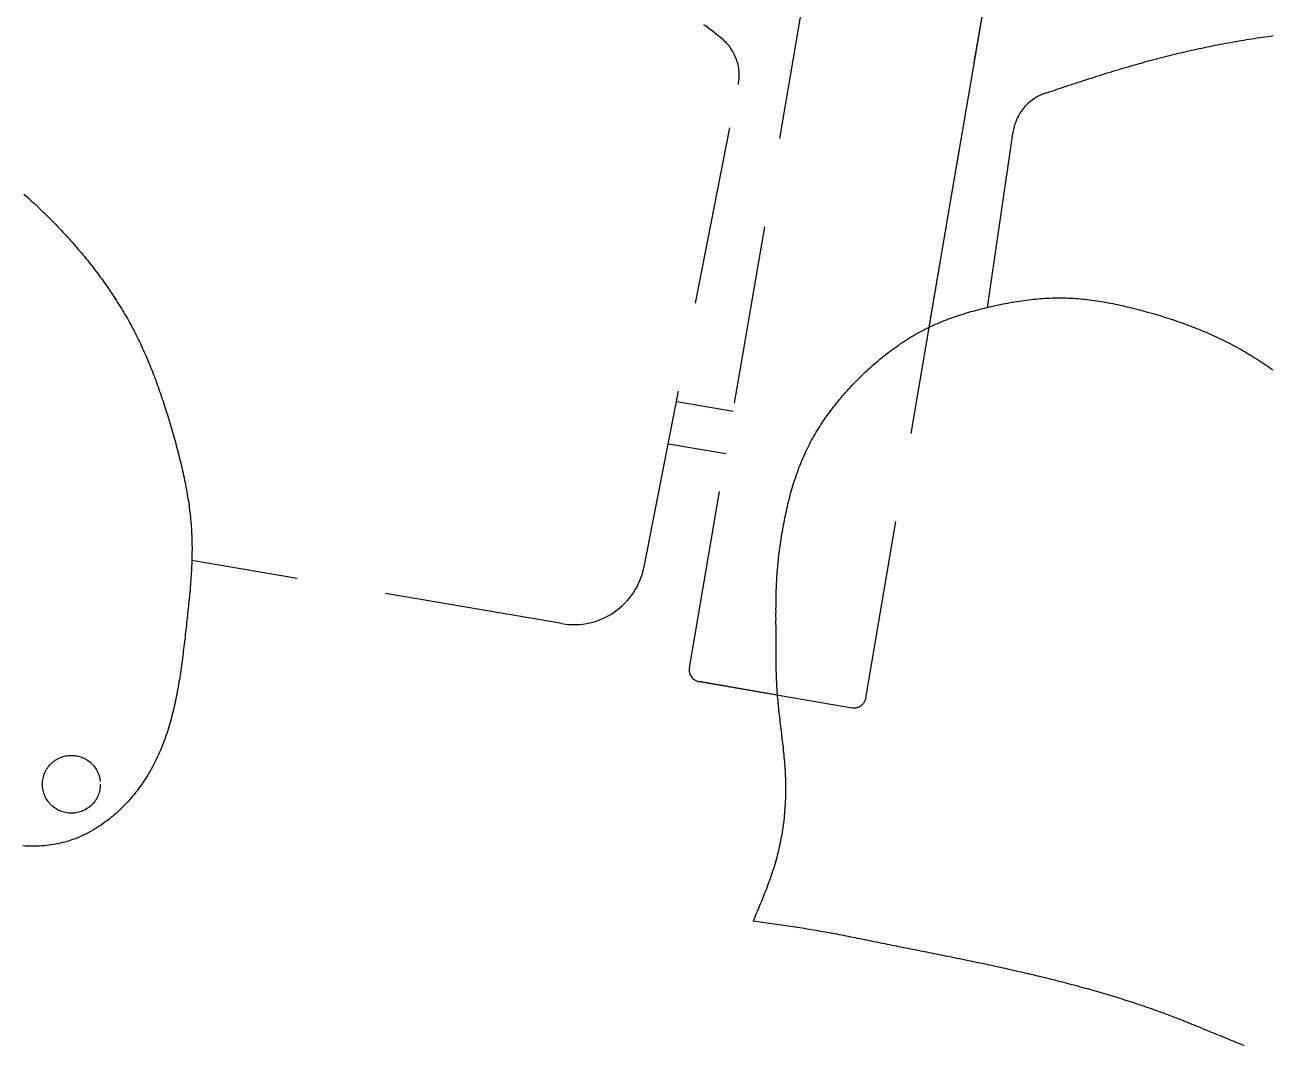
# Model space of a CAD drawing. Header units: metres. Extents: x 630750 to 860239, y 578133 to 726633.
# Drawn here: x 768616 to 769138, y 638850 to 639277 of the extents above; entities that cross this region are included whole.
import ezdxf

# ---------------------------------------------------------------- set-up
doc = ezdxf.new("R2010")
doc.units = ezdxf.units.M
doc.header["$LTSCALE"] = 300
doc.linetypes.add('3$0$업무시설_xr-base$0$CONTINOUS', pattern=[0])
doc.linetypes.add('새_블럭$0$HIDDEN', pattern=[0.375, 0.25, -0.125])
for name, color, linetype in [('3$0$A-CON', 2, 'Continuous'), ('3$0$A-WALL-CONC', 2, 'Continuous'), ('새_블럭$0$KUK-WALL-FIN_1', 30, 'Continuous')]:
    doc.layers.add(name, color=color, linetype=linetype)

# ---------------------------------------------------------------- blocks, each defined once
blk = doc.blocks.new('3$0$con2')
at = {"layer": '3$0$A-WALL-CONC', "linetype": '3$0$업무시설_xr-base$0$CONTINOUS'}
h = blk.add_hatch(color=251, dxfattribs=at)
h.dxf.hatch_style = 1
edge = h.paths.add_edge_path(flags=17)
edge.add_arc((-134345.86, -276172.16), 450, 0, 360)
h.paths.add_polyline_path([(-156156.58, -311179.88), (-156334.97, -311089.44), (-156922.81, -312248.94), (-156744.43, -312339.38)], flags=16)
h.paths.add_polyline_path([(-157332.28, -313498.88), (-157510.66, -313408.44), (-158053.29, -314478.74), (-157874.91, -314569.18)], flags=16)
h.paths.add_polyline_path([(-94657.59, -334034.69), (-94715.67, -334226.07), (-93739.61, -334522.25), (-93681.54, -334330.86)], flags=17)
h.paths.add_polyline_path([(-111499.3, -328924.21), (-111557.38, -329115.59), (-110581.33, -329411.77), (-110523.25, -329220.39)], flags=17)
h.paths.add_polyline_path([(-109394.09, -329563.02), (-109452.17, -329754.4), (-108476.11, -330050.58), (-108418.04, -329859.2)], flags=17)
h.paths.add_polyline_path([(-107288.88, -330201.83), (-107346.95, -330393.21), (-106370.9, -330689.39), (-106312.83, -330498.01)], flags=17)
h.paths.add_polyline_path([(-105183.67, -330840.64), (-105241.74, -331032.02), (-104265.69, -331328.2), (-104207.61, -331136.82)], flags=17)
h.paths.add_polyline_path([(-103078.45, -331479.45), (-103136.53, -331670.83), (-102160.47, -331967.01), (-102102.4, -331775.63)], flags=16)
h.paths.add_polyline_path([(-100973.24, -332118.26), (-101031.31, -332309.64), (-100055.26, -332605.82), (-99997.19, -332414.44)], flags=16)
h.paths.add_polyline_path([(-98868.03, -332757.07), (-98926.1, -332948.45), (-97950.05, -333244.63), (-97891.97, -333053.25)], flags=16)
h.paths.add_polyline_path([(-96762.81, -333395.88), (-96820.89, -333587.26), (-95844.83, -333883.44), (-95786.76, -333692.06)], flags=16)
edge = h.paths.add_edge_path(flags=17)
edge.add_arc((-134345.86, -286072.18), 450, 0, 360)
h.paths.add_polyline_path([(-143845.86, -275922.16), (-143845.86, -275872.16), (-144545.85, -275872.16), (-144545.85, -286422.16), (-141345.85, -286422.16), (-141345.85, -286222.16), (-143845.85, -286222.16), (-143845.85, -285772.16), (-144345.85, -285772.16), (-144345.85, -276572.16), (-143845.85, -276572.16), (-143845.85, -276122.16), (-141745.85, -276122.16), (-141345.85, -276122.16), (-141345.85, -275922.16)], flags=17)
h.paths.add_polyline_path([(-104645.86, -260722.16), (-107545.86, -260722.15), (-107545.86, -260922.15), (-104645.86, -260922.16)], flags=16)
h.paths.add_polyline_path([(-105845.86, -322372.15), (-105845.86, -325422.15), (-105555.86, -325422.15), (-105555.86, -325222.15), (-105645.86, -325222.15), (-105645.86, -322572.15), (-99445.86, -322572.15), (-99445.86, -325222.15), (-104555.86, -325222.15), (-104555.86, -325422.15), (-99245.86, -325422.15), (-99245.86, -322372.15)], flags=17)
edge = h.paths.add_edge_path(flags=17)
edge.add_arc((-99495.86, -295972.16), 450, 0, 360)
edge = h.paths.add_edge_path(flags=17)
edge.add_arc((-114495.86, -312472.16), 450, 0, 360)
edge = h.paths.add_edge_path(flags=17)
edge.add_arc((-114495.86, -319072.16), 450, 0, 360)
edge = h.paths.add_edge_path(flags=16)
edge.add_arc((-114545.86, -327472.16), 400, 0, 360)
h.paths.add_polyline_path([(-99895.86, -302172.15), (-99095.86, -302172.15), (-99095.86, -302972.15), (-99895.86, -302972.15)], flags=17)
h.paths.add_polyline_path([(-92295.86, -302072.16), (-91595.86, -302072.16), (-91595.86, -303072.16), (-92295.86, -303072.16)], flags=17)
h.paths.add_polyline_path([(-92295.86, -311972.16), (-91595.86, -311972.16), (-91595.86, -312972.16), (-92295.86, -312972.16)], flags=17)
edge = h.paths.add_edge_path()
edge.add_arc((-127717.72, -334910.62), 400, 0, 360)
h.paths.add_polyline_path([(-166745.86, -285572.16), (-165945.86, -285572.16), (-165945.86, -286372.16), (-166745.86, -286372.16)], flags=16)
h.paths.add_polyline_path([(-151620.1, -327239.63), (-152385.63, -327007.33), (-152617.93, -327772.87), (-151852.4, -328005.16)], flags=16)
h.paths.add_polyline_path([(-164251.38, -323406.77), (-165016.91, -323174.47), (-165249.21, -323940.01), (-164483.67, -324172.3)], flags=17)
h.paths.add_polyline_path([(-165728.14, -305715.75), (-166493.67, -305483.45), (-166725.96, -306248.98), (-165960.43, -306481.28)], flags=16)
h.paths.add_polyline_path([(-170567.02, -321490.34), (-171332.55, -321258.04), (-171564.84, -322023.58), (-170799.31, -322255.87)], flags=17)
h.paths.add_polyline_path([(-166745.86, -295572.15), (-165945.86, -295572.15), (-165945.86, -296372.15), (-166745.86, -296372.15)], flags=16)
edge = h.paths.add_edge_path(flags=16)
edge.add_arc((-137840, -314543.94), 450, 0, 360)
edge = h.paths.add_edge_path(flags=16)
edge.add_arc((-128366.54, -317418.58), 450, 0, 360)
h.paths.add_polyline_path([(-146814.55, -311402.67), (-147580.08, -311170.38), (-147812.37, -311935.91), (-147046.84, -312168.21)], flags=16)
h.paths.add_polyline_path([(-182399.1, -318004.49), (-183068.94, -317801.23), (-183272.2, -318471.07), (-182602.36, -318674.33)], flags=16)
h.paths.add_polyline_path([(-183245.86, -305522.16), (-182545.86, -305522.16), (-182545.86, -306222.16), (-183245.86, -306222.16)], flags=16)
h.paths.add_polyline_path([(-183245.86, -295622.16), (-182545.86, -295622.16), (-182545.86, -296322.16), (-183245.86, -296322.16)], flags=17)
h.paths.add_polyline_path([(-183245.86, -285722.16), (-182545.86, -285722.16), (-182545.86, -286422.16), (-183245.86, -286422.16)], flags=17)
h.paths.add_polyline_path([(-183245.86, -280472.15), (-182545.86, -280472.15), (-182545.86, -281172.15), (-183245.86, -281172.15)], flags=17)
h.paths.add_polyline_path([(-167847.82, -312701.23), (-168613.36, -312468.93), (-168845.65, -313234.46), (-168080.12, -313466.76)], flags=17)
h.paths.add_polyline_path([(-173995.86, -310859.87), (-173195.86, -310859.87), (-173195.86, -311659.87), (-173995.86, -311659.87)], flags=16)
h.paths.add_polyline_path([(-173995.86, -305472.16), (-173195.86, -305472.16), (-173195.86, -306272.16), (-173995.86, -306272.16)], flags=16)
edge = h.paths.add_edge_path(flags=17)
edge.add_arc((-130500.75, -324451.91), 450, 0, 360)
edge = h.paths.add_edge_path(flags=17)
edge.add_arc((-139974.21, -321577.26), 450, 0, 360)
h.paths.add_polyline_path([(-148948.75, -318436), (-149714.28, -318203.7), (-149946.58, -318969.24), (-149181.05, -319201.53)], flags=16)
h.paths.add_polyline_path([(-173995.86, -295572.16), (-173195.86, -295572.16), (-173195.86, -296372.16), (-173995.86, -296372.16)], flags=16)
h.paths.add_polyline_path([(-173995.86, -285672.16), (-173195.86, -285672.16), (-173195.86, -286472.16), (-173995.86, -286472.16)], flags=16)
h.paths.add_polyline_path([(-164445.85, -276572.16), (-163645.85, -276572.16), (-163645.85, -275772.16), (-164445.85, -275772.16)], flags=16)
h.paths.add_polyline_path([(-173945.86, -276472.16), (-173345.86, -276472.16), (-173345.86, -275872.16), (-173945.86, -275872.16)], flags=17)
h.paths.add_polyline_path([(-144645.85, -302172.16), (-143845.85, -302172.16), (-143845.85, -302972.16), (-144645.85, -302972.16)], flags=17)
h.paths.add_polyline_path([(-144645.85, -295572.16), (-143845.85, -295572.16), (-143845.85, -296372.16), (-144645.85, -296372.16)], flags=16)
h.paths.add_polyline_path([(-99845.86, -327072.15), (-99045.86, -327072.15), (-99045.86, -327872.15), (-99845.86, -327872.15)], flags=16)
h.paths.add_polyline_path([(-154445.85, -302272.16), (-153845.85, -302272.16), (-153845.85, -302872.16), (-154445.85, -302872.16)], flags=17)
edge = h.paths.add_edge_path(flags=17)
edge.add_arc((-124445.86, -286072.16), 350, 0, 360)
edge = h.paths.add_edge_path(flags=17)
edge.add_arc((-124445.86, -295972.15), 350, 0, 360)
edge = h.paths.add_edge_path(flags=17)
edge.add_arc((-134345.86, -302572.15), 350, 0, 360)
edge = h.paths.add_edge_path(flags=17)
edge.add_arc((-134345.86, -295972.15), 350, 0, 360)
h.paths.add_polyline_path([(-92345.86, -253222.15), (-91645.86, -253222.15), (-91645.86, -253922.15), (-92345.86, -253922.15)], flags=17)
h.paths.add_polyline_path([(-173995.86, -253222.15), (-173295.86, -253222.15), (-173295.86, -253922.15), (-173995.86, -253922.15)], flags=17)
h.paths.add_polyline_path([(-92345.86, -333872.16), (-91645.86, -333872.16), (-91645.86, -334572.16), (-92345.86, -334572.16)], flags=17)
h.paths.add_polyline_path([(-92395.86, -327072.16), (-91645.86, -327072.16), (-91645.86, -327872.16), (-92395.86, -327872.16)], flags=16)
h.paths.add_polyline_path([(-92295.86, -318572.16), (-91595.86, -318572.16), (-91595.86, -319572.16), (-92295.86, -319572.16)], flags=17)
edge = h.paths.add_edge_path(flags=17)
edge.add_arc((-107945.86, -329272.16), 450, 0, 360)
edge = h.paths.add_edge_path(flags=17)
edge.add_arc((-107945.86, -295972.16), 500, 0, 360)
h.paths.add_polyline_path([(-108345.86, -318572.16), (-107545.86, -318572.16), (-107545.86, -319572.16), (-108345.86, -319572.16)], flags=17)
h.paths.add_polyline_path([(-108345.86, -311972.16), (-107545.86, -311972.16), (-107545.86, -312972.16), (-108345.86, -312972.16)], flags=17)
h.paths.add_polyline_path([(-108345.86, -302072.16), (-107545.86, -302072.16), (-107545.86, -303072.16), (-108345.86, -303072.16)], flags=17)
h.paths.add_polyline_path([(-124845.86, -253172.16), (-124045.86, -253172.16), (-124045.86, -253972.16), (-124845.86, -253972.16)], flags=17)
h.paths.add_polyline_path([(-144645.86, -253172.16), (-143845.86, -253172.16), (-143845.86, -253972.16), (-144645.86, -253972.16)], flags=17)
h.paths.add_polyline_path([(-164445.61, -253172.16), (-163645.61, -253172.16), (-163645.61, -253972.16), (-164445.61, -253972.16)], flags=17)
h.paths.add_polyline_path([(-114945.86, -253172.16), (-114145.86, -253172.16), (-114145.86, -253972.16), (-114945.86, -253972.16)], flags=17)
h.paths.add_polyline_path([(-134645.86, -253272.16), (-134045.86, -253272.16), (-134045.86, -253872.16), (-134645.86, -253872.16)], flags=17)
h.paths.add_polyline_path([(-154445.86, -253272.16), (-153845.86, -253272.16), (-153845.86, -253872.16), (-154445.86, -253872.16)], flags=17)
h.paths.add_polyline_path([(-99745.86, -253272.16), (-99145.86, -253272.16), (-99145.86, -253872.16), (-99745.86, -253872.16)], flags=17)
h.paths.add_polyline_path([(-108345.86, -253172.16), (-107545.86, -253172.16), (-107545.86, -253972.16), (-108345.86, -253972.16)], flags=17)
h.paths.add_polyline_path([(-92295.86, -295622.16), (-91595.86, -295622.16), (-91595.86, -296322.16), (-92295.86, -296322.16)], flags=17)
h.paths.add_polyline_path([(-92295.86, -285722.16), (-91595.86, -285722.16), (-91595.86, -286422.16), (-92295.86, -286422.16)], flags=17)
h.paths.add_polyline_path([(-92295.86, -275822.16), (-91595.86, -275822.16), (-91595.86, -276522.16), (-92295.86, -276522.16)], flags=17)
h.paths.add_polyline_path([(-92295.86, -269222.16), (-91595.86, -269222.16), (-91595.86, -269922.16), (-92295.86, -269922.16)], flags=17)
h.paths.add_polyline_path([(-92295.86, -260722.16), (-91595.86, -260722.16), (-91595.86, -261422.16), (-92295.86, -261422.16)], flags=17)
h.paths.add_polyline_path([(-99845.86, -331472.16), (-99045.86, -331472.16), (-99045.86, -332272.16), (-99845.86, -332272.16)], flags=16)
h.paths.add_polyline_path([(-114945.86, -285672.16), (-114145.86, -285672.16), (-114145.86, -286472.16), (-114945.86, -286472.16)], flags=16)
h.paths.add_polyline_path([(-174045.86, -269172.16), (-173245.86, -269172.16), (-173245.86, -269972.16), (-174045.86, -269972.16)], flags=16)
h.paths.add_polyline_path([(-174045.86, -260672.16), (-173245.86, -260672.16), (-173245.86, -261472.16), (-174045.86, -261472.16)], flags=16)
edge = h.paths.add_edge_path(flags=17)
edge.add_arc((-124445.86, -276172.16), 450, 0, 360)
edge = h.paths.add_edge_path(flags=17)
edge.add_arc((-114545.86, -295972.16), 450, 0, 360)
edge = h.paths.add_edge_path(flags=17)
edge.add_arc((-114545.86, -302572.16), 450, 0, 360)
h.paths.add_polyline_path([(-114945.86, -269172.16), (-114145.86, -269172.16), (-114145.86, -269972.16), (-114945.86, -269972.16)], flags=16)
h.paths.add_polyline_path([(-100595.86, -260722.16), (-99795.86, -260722.16), (-99795.86, -261522.16), (-100595.86, -261522.16)], flags=17)
h.paths.add_polyline_path([(-114945.86, -260672.16), (-114145.86, -260672.16), (-114145.86, -261472.16), (-114945.86, -261472.16)], flags=16)
h.paths.add_polyline_path([(-108345.86, -285672.15), (-107545.86, -285672.15), (-107545.86, -286472.15), (-108345.86, -286472.15)], flags=16)
h.paths.add_polyline_path([(-99895.86, -285672.15), (-99095.86, -285672.15), (-99095.86, -286472.15), (-99895.86, -286472.15)], flags=16)
h.paths.add_polyline_path([(-99895.86, -275772.15), (-99095.86, -275772.15), (-99095.86, -276572.15), (-99895.86, -276572.15)], flags=16)
h.paths.add_polyline_path([(-108345.86, -275772.15), (-107545.86, -275772.15), (-107545.86, -276572.15), (-108345.86, -276572.15)], flags=16)
h.paths.add_polyline_path([(-114945.86, -275772.15), (-114145.86, -275772.15), (-114145.86, -276572.15), (-114945.86, -276572.15)], flags=16)
h.paths.add_polyline_path([(-124845.86, -260672.15), (-124045.86, -260672.15), (-124045.86, -261472.15), (-124845.86, -261472.15)], flags=16)
h.paths.add_polyline_path([(-134745.86, -260672.15), (-133945.86, -260672.15), (-133945.86, -261472.15), (-134745.86, -261472.15)], flags=16)
h.paths.add_polyline_path([(-144645.86, -260672.15), (-143845.86, -260672.15), (-143845.86, -261472.15), (-144645.86, -261472.15)], flags=16)
h.paths.add_polyline_path([(-154545.86, -260672.15), (-153745.86, -260672.15), (-153745.86, -261472.15), (-154545.86, -261472.15)], flags=16)
h.paths.add_polyline_path([(-154545.86, -269172.15), (-153745.86, -269172.15), (-153745.86, -269972.15), (-154545.86, -269972.15)], flags=16)
h.paths.add_polyline_path([(-144645.86, -269172.15), (-143845.86, -269172.15), (-143845.86, -269972.15), (-144645.86, -269972.15)], flags=16)
h.paths.add_polyline_path([(-134745.86, -269172.15), (-133945.86, -269172.15), (-133945.86, -269972.15), (-134745.86, -269972.15)], flags=16)
h.paths.add_polyline_path([(-124845.86, -269172.15), (-124045.86, -269172.15), (-124045.86, -269972.15), (-124845.86, -269972.15)], flags=16)
h.paths.add_polyline_path([(-99895.86, -269172.15), (-99095.86, -269172.15), (-99095.86, -269972.15), (-99895.86, -269972.15)], flags=16)
edge = h.paths.add_edge_path(flags=17)
edge.add_arc((-142631.08, -330333.03), 450, 0, 360)
h.paths.add_polyline_path([(-92245.86, -248122.15), (-91645.86, -248122.15), (-91645.86, -248722.15), (-92245.86, -248722.15)], flags=16)
h.paths.add_polyline_path([(-154545.85, -275772.16), (-153745.85, -275772.16), (-153745.85, -276572.16), (-154545.85, -276572.16)], flags=16)
h.paths.add_polyline_path([(-181495.86, -275872.15), (-180895.86, -275872.15), (-180895.86, -276472.15), (-181495.86, -276472.15)], flags=17)
h.paths.add_polyline_path([(-181495.86, -269272.15), (-180895.86, -269272.15), (-180895.86, -269872.15), (-181495.86, -269872.15)], flags=17)
h.paths.add_polyline_path([(-181495.86, -260772.15), (-180895.86, -260772.15), (-180895.86, -261372.15), (-181495.86, -261372.15)], flags=17)
h.paths.add_polyline_path([(-99745.86, -248122.15), (-99145.86, -248122.15), (-99145.86, -248722.15), (-99745.86, -248722.15)], flags=16)
h.paths.add_polyline_path([(-108245.86, -248122.15), (-107645.86, -248122.15), (-107645.86, -248722.15), (-108245.86, -248722.15)], flags=16)
h.paths.add_polyline_path([(-114845.86, -248122.15), (-114245.86, -248122.15), (-114245.86, -248722.15), (-114845.86, -248722.15)], flags=16)
h.paths.add_polyline_path([(-124745.86, -248122.15), (-124145.86, -248122.15), (-124145.86, -248722.15), (-124745.86, -248722.15)], flags=16)
h.paths.add_polyline_path([(-134645.86, -248122.15), (-134045.86, -248122.15), (-134045.86, -248722.15), (-134645.86, -248722.15)], flags=16)
h.paths.add_polyline_path([(-144545.86, -248122.15), (-143945.86, -248122.15), (-143945.86, -248722.15), (-144545.86, -248722.15)], flags=16)
h.paths.add_polyline_path([(-154445.86, -248122.15), (-153845.86, -248122.15), (-153845.86, -248722.15), (-154445.86, -248722.15)], flags=16)
h.paths.add_polyline_path([(-164345.86, -248122.15), (-163745.86, -248122.15), (-163745.86, -248722.15), (-164345.86, -248722.15)], flags=16)
h.paths.add_polyline_path([(-173945.86, -248122.15), (-173345.86, -248122.15), (-173345.86, -248722.15), (-173945.86, -248722.15)], flags=16)
h.paths.add_polyline_path([(-181495.86, -248122.15), (-180895.86, -248122.15), (-180895.86, -248722.15), (-181495.86, -248722.15)], flags=17)
h.paths.add_polyline_path([(-156129.82, -308837.28), (-156275.21, -309124.05), (-155530.07, -309501.82), (-155767.47, -309970.08), (-155589.08, -310060.51), (-155031.87, -308961.44), (-158742.65, -307835.44), (-158800.72, -308026.82), (-158705.03, -308055.86), (-159053.47, -309204.15), (-159149.17, -309175.12), (-159207.24, -309366.5), (-159111.55, -309395.54), (-160940.87, -315424.1), (-163476.69, -314654.63), (-161647.37, -308626.06), (-160164.15, -309076.13), (-160106.08, -308884.75), (-161589.3, -308434.68), (-161240.86, -307286.38), (-159757.64, -307736.45), (-159699.57, -307545.07), (-161374.17, -307036.92), (-163726.15, -314787.93), (-158751.16, -316297.55), (-158462.76, -315728.69), (-158641.13, -315638.24), (-158853.67, -316057.45), (-160749.48, -315482.17), (-158513.65, -308113.93)], flags=16)
h.paths.add_polyline_path([(-164195.86, -268622.15), (-164395.86, -268622.15), (-164395.86, -260722.15), (-161345.86, -260722.15), (-161345.86, -269922.15), (-164395.86, -269922.15), (-164395.86, -269622.15), (-164195.86, -269622.15), (-164195.86, -269722.15), (-161545.86, -269722.15), (-161545.86, -267322.15), (-163095.86, -267322.15), (-163095.86, -267122.15), (-161545.86, -267122.15), (-161545.86, -260922.15), (-164195.86, -260922.15), (-164195.86, -267122.15), (-164095.86, -267122.15), (-164095.86, -267322.15), (-164195.86, -267322.15)], flags=16)
h.paths.add_polyline_path([(-133745.86, -297419.02), (-133445.86, -297419.02), (-133445.86, -294772.16), (-133745.86, -294772.16)], flags=16)
h.paths.add_polyline_path([(-174045.86, -269972.15), (-174045.86, -269172.15), (-173245.86, -269172.15), (-173245.86, -269972.15)], flags=16)
edge = h.paths.add_edge_path()
edge.add_line((-92095.86, -249472.15), (-92095.87, -249672.15))
edge.add_line((-92095.86, -249472.15), (-92095.86, -249672.15))
edge.add_line((-92095.86, -249472.15), (-92095.86, -249672.15))
edge.add_line((-107745.86, -269122.15), (-107945.86, -269122.15))
edge.add_line((-107945.86, -266622.16), (-107745.86, -266622.16))
edge.add_line((-107945.86, -265972.16), (-107945.86, -266622.16))
edge.add_line((-107945.86, -269122.15), (-107945.86, -269672.16))
edge.add_line((-107745.86, -269472.16), (-107745.86, -269122.15))
edge.add_line((-107745.86, -266622.16), (-107745.86, -265972.16))
edge.add_arc((-131699.45, -252472.15), 9200, 49.504868, 90)
edge.add_line((-91895.86, -331197.16), (-91595.86, -331197.16))
edge.add_line((-91595.86, -321272.16), (-91895.86, -321272.16))
edge.add_line((-102295.86, -264497.15), (-102095.86, -264497.15))
edge.add_line((-102295.86, -263497.15), (-102095.86, -263497.15))
edge.add_line((-102095.86, -264497.15), (-102095.86, -264872.15))
edge.add_line((-102095.86, -262922.15), (-102095.86, -263497.15))
edge.add_line((-102295.86, -264497.15), (-102295.86, -264672.15))
edge.add_line((-102295.86, -263122.15), (-102295.86, -263497.15))
edge.add_line((-102095.86, -264872.15), (-103745.86, -264872.15))
edge.add_line((-102295.86, -264672.15), (-103745.86, -264672.15))
edge.add_line((-112628.46, -328581.58), (-113861.43, -328207.44))
edge.add_line((-112686.54, -328772.96), (-112628.46, -328581.58))
edge.add_line((-113989.85, -328377.48), (-112686.54, -328772.96))
edge.add_line((-91895.86, -334572.16), (-91895.86, -334872.72))
edge.add_line((-91895.86, -334872.72), (-92552.38, -334673.5))
edge.add_line((-91595.86, -321272.16), (-91595.86, -257872.02))
edge.add_line((-91645.86, -327872.16), (-91595.86, -327872.16))
edge.add_line((-91595.86, -327872.16), (-91595.86, -326772.16))
edge.add_line((-92552.38, -334673.5), (-92610.45, -334864.89))
edge.add_line((-92610.45, -334864.89), (-91595.86, -335172.76))
edge.add_line((-91595.86, -335172.76), (-91595.86, -331197.16))
edge.add_line((-113989.85, -328504.28), (-113989.85, -328377.48))
edge.add_line((-114139.85, -328504.28), (-114139.85, -328154.58))
edge.add_line((-114212.75, -327693.6), (-113861.43, -328207.44))
edge.add_line((-114363.14, -327827.99), (-114139.85, -328154.58))
edge.add_line((-114139.85, -328504.28), (-113989.85, -328504.28))
edge.add_line((-91595.86, -326772.16), (-91895.86, -326772.16))
edge.add_line((-180895.85, -299322.15), (-182995.86, -299322.15))
edge.add_line((-180895.85, -299022.15), (-180895.85, -299322.15))
edge.add_line((-182995.86, -299022.15), (-180895.85, -299022.15))
edge.add_line((-180895.86, -304122.15), (-180895.86, -304422.15))
edge.add_line((-180895.86, -287122.15), (-182995.86, -287122.15))
edge.add_line((-180895.86, -287422.15), (-180895.86, -287122.15))
edge.add_line((-182995.86, -287422.15), (-180895.86, -287422.15))
edge.add_line((-180895.86, -293072.15), (-182995.86, -293072.15))
edge.add_line((-180895.86, -292772.15), (-180895.86, -293072.15))
edge.add_line((-182995.86, -292772.15), (-180895.86, -292772.15))
edge.add_line((-180895.86, -304422.15), (-182995.86, -304422.15))
edge.add_line((-182995.86, -304122.15), (-180895.86, -304122.15))
edge.add_line((-91595.86, -331197.16), (-91595.86, -335172.76))
edge.add_line((-91595.86, -257872.15), (-91595.86, -321272.16))
edge.add_line((-92095.86, -249472.15), (-92095.85, -249672.15))
edge.add_line((-89395.61, -249672.15), (-92095.85, -249672.15))
edge.add_line((-89395.61, -249472.15), (-92095.86, -249472.15))
edge.add_line((-125725.12, -245475.68), (-122586.82, -248122.15))
edge.add_line((-128045.86, -242472.15), (-121345.86, -248122.15))
edge.add_line((-144945.86, -243272.15), (-131695.93, -243272.15))
edge.add_line((-145745.86, -242472.15), (-128045.86, -242472.15))
edge.add_line((-144945.86, -248122.15), (-144945.86, -243272.15))
edge.add_line((-145745.86, -248122.15), (-145745.86, -242472.15))
edge.add_line((-183095.92, -306222.16), (-183095.94, -313624.25))
edge.add_line((-183295.86, -313624.25), (-183095.86, -313624.25))
edge.add_line((-89395.61, -248522.15), (-91645.85, -248522.15))
edge.add_line((-92095.86, -257472.15), (-89395.61, -257472.15))
edge.add_line((-91595.86, -257872.15), (-88995.61, -257872.15))
edge.add_line((-89395.61, -249672.15), (-89395.61, -257472.15))
edge.add_line((-89395.61, -248522.15), (-89395.61, -249472.15))
edge.add_line((-88995.61, -248122.15), (-88995.61, -257872.15))
edge.add_line((-88995.61, -248122.15), (-91645.86, -248122.15))
edge.add_line((-102295.86, -263122.15), (-103745.86, -263122.15))
edge.add_line((-102095.86, -262922.15), (-103745.86, -262922.15))
edge.add_line((-99295.86, -275772.15), (-99295.86, -269972.15))
edge.add_line((-99095.86, -275772.15), (-99095.86, -269972.15))
edge.add_line((-99295.86, -285672.15), (-99295.86, -276572.15))
edge.add_line((-99095.86, -285672.15), (-99095.86, -276572.15))
edge.add_line((-99295.86, -290172.15), (-99095.86, -290172.15))
edge.add_line((-183245.86, -306222.15), (-183295.92, -306222.15))
edge.add_line((-111745.86, -265972.15), (-107945.86, -265972.15))
edge.add_line((-111745.86, -262022.15), (-111745.86, -265972.15))
edge.add_line((-111545.86, -262022.15), (-111745.86, -262022.15))
edge.add_line((-111545.86, -262922.15), (-111545.86, -262022.15))
edge.add_line((-111445.86, -262922.15), (-111545.86, -262922.15))
edge.add_line((-111445.86, -263122.15), (-111445.86, -262922.15))
edge.add_line((-111545.86, -263122.15), (-111445.86, -263122.15))
edge.add_line((-111545.86, -265772.15), (-111545.86, -263122.15))
edge.add_line((-103945.86, -265772.15), (-111545.86, -265772.15))
edge.add_line((-103945.86, -263122.15), (-103945.86, -265772.15))
edge.add_line((-110445.86, -263122.15), (-103945.86, -263122.15))
edge.add_line((-110445.86, -262922.15), (-110445.86, -263122.15))
edge.add_line((-109295.86, -262922.15), (-110445.86, -262922.15))
edge.add_line((-109295.86, -260922.15), (-109295.86, -262922.15))
edge.add_line((-111545.86, -260922.15), (-109295.86, -260922.15))
edge.add_line((-111545.86, -261022.15), (-111545.86, -260922.15))
edge.add_line((-111745.86, -261022.15), (-111545.86, -261022.15))
edge.add_line((-111745.86, -260722.15), (-111745.86, -261022.15))
edge.add_line((-108245.86, -260722.15), (-111745.86, -260722.15))
edge.add_line((-108245.86, -260922.15), (-108245.86, -260722.15))
edge.add_line((-109095.86, -260922.15), (-108245.86, -260922.15))
edge.add_line((-109095.86, -262922.15), (-109095.86, -260922.15))
edge.add_line((-103945.86, -262922.15), (-109095.86, -262922.15))
edge.add_line((-103945.86, -260722.16), (-103945.86, -262922.15))
edge.add_line((-103745.86, -260722.16), (-103945.86, -260722.16))
edge.add_line((-103745.86, -262922.15), (-103745.86, -260722.16))
edge.add_line((-103745.86, -264672.15), (-103745.86, -263122.15))
edge.add_line((-103745.86, -266622.16), (-103745.86, -264872.15))
edge.add_line((-103945.86, -266622.16), (-103745.86, -266622.16))
edge.add_line((-103945.86, -265972.15), (-103945.86, -266622.16))
edge.add_line((-107745.86, -265972.15), (-103945.86, -265972.15))
edge.add_line((-103745.86, -269157.76), (-103945.86, -269162.15))
edge.add_line((-103745.86, -269672.15), (-103745.86, -269157.76))
edge.add_line((-107945.86, -269672.15), (-103745.86, -269672.15))
edge.add_line((-103945.86, -269472.15), (-107745.86, -269472.15))
edge.add_line((-103945.86, -269162.15), (-103945.86, -269472.15))
edge.add_line((-173945.86, -248622.15), (-180895.86, -248622.15))
edge.add_line((-164345.86, -248622.15), (-173345.86, -248622.15))
edge.add_line((-154445.86, -248622.15), (-163745.86, -248622.15))
edge.add_line((-154445.86, -248122.15), (-181495.86, -248122.15))
edge.add_line((-144545.86, -248622.15), (-153845.86, -248622.15))
edge.add_line((-114845.86, -248622.15), (-124145.86, -248622.15))
edge.add_line((-108245.86, -248622.15), (-114245.86, -248622.15))
edge.add_line((-99745.86, -248622.15), (-107645.86, -248622.15))
edge.add_line((-92245.86, -248622.15), (-99145.86, -248622.15))
edge.add_line((-145745.86, -248122.15), (-153845.86, -248122.15))
edge.add_line((-144545.86, -248122.15), (-144945.86, -248122.15))
edge.add_line((-122586.82, -248122.15), (-124145.86, -248122.15))
edge.add_line((-91645.86, -248122.15), (-121345.86, -248122.15))
edge.add_line((-180995.86, -280772.15), (-182545.86, -280772.15))
edge.add_line((-181495.86, -280472.15), (-183295.86, -280472.15))
edge.add_line((-180995.86, -276472.15), (-180995.86, -280772.15))
edge.add_line((-180995.86, -269872.15), (-180995.86, -275872.15))
edge.add_line((-180995.86, -261372.15), (-180995.86, -269272.15))
edge.add_line((-180995.86, -248722.15), (-180995.86, -260772.15))
edge.add_line((-181495.86, -248122.15), (-181495.86, -280472.15))
edge.add_line((-91895.86, -331197.16), (-91895.86, -333872.16))
edge.add_line((-91895.86, -326772.16), (-91895.86, -327072.15))
edge.add_line((-91895.86, -319572.15), (-91895.86, -321272.16))
edge.add_line((-91895.86, -312972.15), (-91895.86, -318572.15))
edge.add_line((-91895.86, -303072.15), (-91895.86, -311972.15))
edge.add_line((-92095.86, -296322.16), (-92095.86, -302072.15))
edge.add_line((-92095.86, -286422.16), (-92095.86, -295622.16))
edge.add_line((-92095.86, -276522.16), (-92095.86, -285722.16))
edge.add_line((-92095.86, -269922.16), (-92095.86, -275822.16))
edge.add_line((-92095.86, -261422.16), (-92095.86, -269222.16))
edge.add_line((-92095.86, -257472.15), (-92095.86, -260722.16))
edge.add_line((-99095.86, -286472.15), (-99095.86, -290172.15))
edge.add_line((-99295.86, -286472.15), (-99295.86, -290172.15))
edge.add_line((-182995.86, -304422.15), (-182995.86, -305522.15))
edge.add_line((-182995.86, -299322.15), (-182995.86, -304122.15))
edge.add_line((-182995.86, -296322.15), (-182995.86, -299022.15))
edge.add_line((-182995.86, -293072.15), (-182995.86, -295622.15))
edge.add_line((-182995.86, -287422.15), (-182995.86, -292772.15))
edge.add_line((-182995.86, -286422.15), (-182995.86, -287122.15))
edge.add_line((-182995.86, -281172.15), (-182995.86, -285722.15))
edge.add_line((-183295.86, -280472.15), (-183295.86, -313624.25))
blk = doc.blocks.new('새_블럭$0$GF0T')
at = {"layer": '새_블럭$0$KUK-WALL-FIN_1', "color": 222, "linetype": '새_블럭$0$HIDDEN'}
for p, q in [((521.56, 290.31), (36.56, 290.31)), ((526.56, 220.31), (526.56, 285.31)), ((521.56, 215.31), (36.56, 215.31)), ((363.94, -266.59), (36.56, -266.59)), ((526.56, -303.26), (526.56, -336.59)), ((521.56, -341.59), (36.56, -341.59))]:
    blk.add_line(p, q, dxfattribs=at)
at = {"layer": '새_블럭$0$KUK-WALL-FIN_1', "color": 8, "linetype": '새_블럭$0$HIDDEN'}
for p, q in [((412.49, 191.3), (412.49, 215.31)), ((430.49, 190.89), (430.49, 215.31)), ((483.01, 189.47), (277.17, 194.39)), ((512.29, 159.48), (512.29, 2.2)), ((351.61, -243.88), (277.17, -245.67))]:
    blk.add_line(p, q, dxfattribs=at)
at = {"layer": '새_블럭$0$KUK-WALL-FIN_1', "color": 8}
for points in [[(259.09, 183.86, 0), (258.56, 182.87, 0), (258.03, 181.88, 0), (257.5, 180.89, 0), (256.97, 179.9, 0), (256.44, 178.91, 0), (255.91, 177.92, 0), (255.39, 176.93, 0), (254.86, 175.94, 0)], [(621.73, -297.34, 0), (620.77, -297.11, 0), (619.8, -296.88, 0), (618.84, -296.65, 0), (617.88, -296.43, 0), (616.92, -296.2, 0), (615.95, -295.98, 0), (614.99, -295.75, 0), (614.03, -295.53, 0), (613.07, -295.31, 0), (612.1, -295.1, 0), (611.14, -294.89, 0), (610.17, -294.68, 0), (609.21, -294.48, 0), (608.24, -294.28, 0), (607.27, -294.08, 0), (606.31, -293.89, 0), (605.34, -293.71, 0), (604.37, -293.53, 0), (603.4, -293.36, 0), (602.43, -293.19, 0), (601.46, -293.03, 0), (600.49, -292.87, 0), (599.52, -292.73, 0), (598.54, -292.59, 0), (597.57, -292.45, 0), (596.59, -292.33, 0), (595.62, -292.22, 0), (594.64, -292.11, 0), (593.66, -292.01, 0), (592.68, -291.93, 0), (591.7, -291.85, 0), (590.71, -291.78, 0), (589.73, -291.72, 0), (588.75, -291.67, 0), (587.76, -291.63, 0), (586.78, -291.59, 0), (585.79, -291.57, 0), (584.8, -291.56, 0), (583.82, -291.55, 0), (582.83, -291.56, 0), (581.85, -291.57, 0), (580.86, -291.59, 0), (579.87, -291.62, 0), (578.89, -291.66, 0), (577.9, -291.71, 0), (576.91, -291.76, 0), (575.93, -291.83, 0), (574.95, -291.9, 0), (573.96, -291.99, 0), (572.98, -292.08, 0), (572, -292.18, 0), (571.02, -292.28, 0), (570.04, -292.4, 0), (569.06, -292.52, 0), (568.08, -292.65, 0), (567.11, -292.8, 0), (566.13, -292.94, 0), (565.16, -293.1, 0), (564.19, -293.27, 0), (563.22, -293.44, 0), (562.25, -293.62, 0), (561.28, -293.81, 0), (560.32, -294.01, 0), (559.35, -294.21, 0), (558.39, -294.43, 0), (557.43, -294.65, 0), (556.48, -294.87, 0), (555.52, -295.1, 0), (554.56, -295.34, 0), (553.61, -295.59, 0), (552.65, -295.83, 0), (551.7, -296.09, 0), (550.75, -296.35, 0), (549.8, -296.61, 0), (548.85, -296.87, 0), (547.9, -297.14, 0), (546.96, -297.41, 0), (546.01, -297.69, 0), (545.06, -297.96, 0), (544.12, -298.24, 0), (543.17, -298.52, 0), (542.23, -298.8, 0), (541.28, -299.08, 0), (540.33, -299.36, 0), (539.39, -299.64, 0), (538.44, -299.93, 0), (537.5, -300.21, 0), (536.55, -300.49, 0), (535.61, -300.76, 0), (534.66, -301.04, 0), (533.71, -301.31, 0), (532.76, -301.58, 0), (531.82, -301.85, 0), (530.87, -302.11, 0), (529.92, -302.38, 0), (528.97, -302.63, 0), (528.01, -302.88, 0), (527.06, -303.13, 0), (526.11, -303.37, 0), (525.15, -303.61, 0), (524.19, -303.84, 0), (523.24, -304.06, 0), (522.28, -304.28, 0), (521.32, -304.5, 0), (520.35, -304.7, 0), (519.39, -304.91, 0), (518.43, -305.11, 0), (517.46, -305.3, 0), (516.5, -305.5, 0), (515.53, -305.68, 0), (514.56, -305.87, 0), (513.59, -306.05, 0), (512.62, -306.23, 0), (511.65, -306.4, 0), (510.68, -306.58, 0), (509.71, -306.75, 0), (508.74, -306.92, 0), (507.77, -307.09, 0), (506.8, -307.26, 0), (505.83, -307.43, 0), (504.86, -307.59, 0), (503.88, -307.76, 0), (502.91, -307.93, 0), (501.94, -308.09, 0), (500.96, -308.26, 0), (499.99, -308.43, 0), (499.02, -308.6, 0), (498.05, -308.77, 0), (497.08, -308.94, 0), (496.1, -309.11, 0), (495.13, -309.27, 0), (494.16, -309.44, 0), (493.19, -309.61, 0), (492.21, -309.77, 0), (491.24, -309.94, 0), (490.27, -310.1, 0), (489.3, -310.26, 0), (488.32, -310.41, 0), (487.35, -310.57, 0), (486.37, -310.71, 0), (485.4, -310.86, 0), (484.43, -311, 0), (483.45, -311.14, 0), (482.47, -311.27, 0), (481.5, -311.4, 0), (480.52, -311.53, 0), (479.55, -311.64, 0), (478.57, -311.76, 0), (477.59, -311.86, 0), (476.61, -311.96, 0), (475.63, -312.06, 0), (474.65, -312.14, 0), (473.67, -312.22, 0), (472.69, -312.29, 0), (471.71, -312.36, 0), (470.73, -312.42, 0), (469.75, -312.48, 0), (468.76, -312.52, 0), (467.78, -312.57, 0), (466.79, -312.61, 0), (465.8, -312.64, 0), (464.82, -312.67, 0), (463.83, -312.7, 0), (462.84, -312.72, 0), (461.85, -312.74, 0), (460.86, -312.75, 0), (459.87, -312.76, 0), (458.88, -312.77, 0), (457.88, -312.77, 0), (456.89, -312.76, 0), (455.9, -312.75, 0), (454.9, -312.74, 0), (453.91, -312.71, 0), (452.92, -312.69, 0), (451.92, -312.66, 0), (450.93, -312.62, 0), (449.94, -312.57, 0), (448.95, -312.53, 0), (447.95, -312.47, 0), (446.96, -312.41, 0), (445.97, -312.34, 0), (444.98, -312.26, 0), (443.99, -312.18, 0), (443.01, -312.09, 0), (442.02, -312, 0), (441.03, -311.89, 0), (440.05, -311.78, 0), (439.07, -311.66, 0), (438.09, -311.53, 0), (437.11, -311.4, 0), (436.13, -311.26, 0), (435.15, -311.11, 0), (434.18, -310.95, 0), (433.2, -310.78, 0), (432.23, -310.6, 0), (431.27, -310.42, 0), (430.3, -310.22, 0), (429.34, -310.02, 0), (428.38, -309.81, 0), (427.42, -309.59, 0), (426.46, -309.36, 0), (425.51, -309.11, 0), (424.56, -308.86, 0), (423.61, -308.6, 0), (422.66, -308.33, 0), (421.72, -308.05, 0), (420.78, -307.76, 0), (419.85, -307.46, 0), (418.92, -307.14, 0), (417.99, -306.82, 0), (417.06, -306.49, 0), (416.14, -306.15, 0), (415.22, -305.8, 0), (414.3, -305.43, 0), (413.39, -305.06, 0), (412.48, -304.68, 0), (411.58, -304.3, 0), (410.68, -303.9, 0), (409.78, -303.49, 0), (408.88, -303.08, 0), (407.99, -302.65, 0), (407.1, -302.22, 0), (406.21, -301.78, 0), (405.33, -301.33, 0), (404.45, -300.87, 0), (403.58, -300.41, 0), (402.71, -299.94, 0), (401.84, -299.46, 0), (400.98, -298.97, 0), (400.12, -298.48, 0), (399.26, -297.97, 0), (398.41, -297.46, 0), (397.56, -296.95, 0), (396.71, -296.43, 0), (395.87, -295.9, 0), (395.03, -295.36, 0), (394.2, -294.82, 0), (393.37, -294.27, 0), (392.54, -293.72, 0), (391.72, -293.16, 0), (390.9, -292.59, 0), (390.08, -292.02, 0), (389.27, -291.44, 0), (388.46, -290.86, 0), (387.66, -290.27, 0), (386.86, -289.67, 0), (386.07, -289.07, 0), (385.28, -288.46, 0), (384.5, -287.85, 0), (383.72, -287.23, 0), (382.95, -286.6, 0), (382.18, -285.97, 0), (381.42, -285.33, 0), (380.66, -284.68, 0), (379.91, -284.03, 0), (379.16, -283.38, 0), (378.42, -282.71, 0), (377.69, -282.04, 0), (376.96, -281.37, 0), (376.24, -280.69, 0), (375.53, -280, 0), (374.82, -279.31, 0), (374.12, -278.61, 0), (373.43, -277.9, 0), (372.74, -277.19, 0), (372.06, -276.47, 0), (371.39, -275.75, 0), (370.72, -275.02, 0), (370.07, -274.28, 0), (369.42, -273.54, 0), (368.77, -272.79, 0), (368.14, -272.04, 0), (367.51, -271.28, 0), (366.9, -270.51, 0), (366.29, -269.74, 0), (365.69, -268.96, 0), (365.1, -268.18, 0), (364.51, -267.38, 0), (363.94, -266.59, 0), (363.37, -265.78, 0), (362.81, -264.97, 0), (362.26, -264.16, 0), (361.73, -263.33, 0), (361.19, -262.51, 0), (360.67, -261.67, 0), (360.16, -260.83, 0), (359.65, -259.99, 0), (359.15, -259.14, 0), (358.66, -258.29, 0), (358.18, -257.43, 0), (357.7, -256.57, 0), (357.23, -255.7, 0), (356.77, -254.83, 0), (356.32, -253.95, 0), (355.87, -253.07, 0), (355.42, -252.19, 0), (354.99, -251.3, 0), (354.56, -250.41, 0), (354.13, -249.52, 0), (353.71, -248.62, 0), (353.3, -247.72, 0), (352.89, -246.82, 0), (352.49, -245.91, 0), (352.09, -245, 0), (351.7, -244.09, 0), (351.31, -243.18, 0), (350.93, -242.26, 0), (350.55, -241.35, 0), (350.18, -240.43, 0), (349.81, -239.51, 0), (349.45, -238.58, 0), (349.09, -237.66, 0), (348.74, -236.73, 0), (348.39, -235.8, 0), (348.05, -234.87, 0), (347.72, -233.94, 0), (347.39, -233, 0), (347.07, -232.07, 0), (346.75, -231.13, 0), (346.45, -230.19, 0), (346.15, -229.25, 0), (345.86, -228.3, 0), (345.57, -227.35, 0), (345.29, -226.41, 0), (345.02, -225.46, 0), (344.76, -224.51, 0), (344.51, -223.55, 0), (344.26, -222.6, 0), (344.02, -221.64, 0), (343.8, -220.68, 0), (343.58, -219.72, 0), (343.37, -218.76, 0), (343.17, -217.8, 0), (342.98, -216.84, 0), (342.8, -215.87, 0), (342.62, -214.9, 0), (342.46, -213.93, 0), (342.31, -212.96, 0), (342.17, -211.99, 0), (342.04, -211.02, 0), (341.92, -210.04, 0), (341.81, -209.07, 0), (341.71, -208.09, 0), (341.62, -207.11, 0), (341.53, -206.13, 0), (341.46, -205.15, 0), (341.4, -204.17, 0), (341.34, -203.19, 0), (341.29, -202.2, 0), (341.25, -201.22, 0), (341.22, -200.23, 0), (341.2, -199.25, 0), (341.19, -198.26, 0), (341.18, -197.28, 0), (341.18, -196.29, 0), (341.18, -195.3, 0), (341.19, -194.31, 0), (341.21, -193.32, 0), (341.24, -192.33, 0), (341.27, -191.34, 0), (341.31, -190.35, 0), (341.36, -189.36, 0), (341.41, -188.37, 0), (341.46, -187.38, 0), (341.52, -186.39, 0), (341.59, -185.4, 0), (341.66, -184.41, 0), (341.73, -183.43, 0), (341.81, -182.44, 0), (341.9, -181.45, 0), (341.98, -180.46, 0), (342.07, -179.47, 0), (342.17, -178.48, 0), (342.27, -177.5, 0), (342.37, -176.51, 0), (342.48, -175.53, 0), (342.59, -174.54, 0), (342.7, -173.56, 0), (342.82, -172.57, 0), (342.94, -171.59, 0), (343.07, -170.61, 0), (343.2, -169.63, 0), (343.34, -168.65, 0), (343.48, -167.67, 0), (343.62, -166.69, 0), (343.77, -165.71, 0), (343.93, -164.74, 0), (344.09, -163.76, 0), (344.25, -162.79, 0), (344.42, -161.81, 0), (344.6, -160.84, 0), (344.78, -159.87, 0), (344.96, -158.91, 0), (345.15, -157.94, 0), (345.35, -156.97, 0), (345.55, -156.01, 0), (345.75, -155.04, 0), (345.97, -154.08, 0), (346.19, -153.12, 0), (346.41, -152.16, 0), (346.64, -151.21, 0), (346.88, -150.25, 0), (347.12, -149.3, 0), (347.37, -148.34, 0), (347.62, -147.39, 0), (347.88, -146.45, 0), (348.15, -145.5, 0), (348.42, -144.55, 0), (348.7, -143.61, 0), (348.99, -142.67, 0), (349.28, -141.73, 0), (349.58, -140.79, 0), (349.88, -139.86, 0), (350.2, -138.93, 0), (350.51, -138, 0), (350.84, -137.07, 0), (351.17, -136.14, 0), (351.51, -135.22, 0), (351.85, -134.29, 0), (352.2, -133.37, 0), (352.56, -132.46, 0), (352.92, -131.54, 0), (353.29, -130.62, 0), (353.66, -129.71, 0), (354.04, -128.8, 0), (354.42, -127.89, 0), (354.81, -126.98, 0), (355.2, -126.08, 0), (355.6, -125.17, 0), (356, -124.27, 0), (356.4, -123.37, 0), (356.82, -122.48, 0), (357.23, -121.58, 0)], [(372.83, -93, 0), (373.35, -92.16, 0), (373.88, -91.33, 0), (374.4, -90.5, 0), (374.93, -89.67, 0), (375.47, -88.84, 0), (376, -88.01, 0), (376.55, -87.19, 0), (377.09, -86.37, 0), (377.64, -85.55, 0), (378.19, -84.74, 0), (378.74, -83.92, 0), (379.3, -83.11, 0), (379.86, -82.3, 0), (380.43, -81.49, 0), (380.99, -80.69, 0), (381.56, -79.89, 0), (382.14, -79.09, 0), (382.72, -78.29, 0), (383.3, -77.49, 0), (383.88, -76.7, 0), (384.47, -75.91, 0), (385.07, -75.12, 0), (385.66, -74.34, 0), (386.26, -73.55, 0), (386.86, -72.77, 0), (387.47, -71.99, 0), (388.08, -71.22, 0), (388.69, -70.45, 0), (389.31, -69.68, 0), (389.93, -68.91, 0), (390.55, -68.15, 0), (391.18, -67.38, 0), (391.81, -66.62, 0), (392.45, -65.87, 0), (393.08, -65.12, 0), (393.73, -64.36, 0), (394.37, -63.62, 0), (395.02, -62.87, 0), (395.67, -62.13, 0), (396.33, -61.39, 0), (396.99, -60.65, 0), (397.65, -59.92, 0), (398.31, -59.19, 0), (398.98, -58.46, 0), (399.66, -57.74, 0), (400.33, -57.02, 0), (401.01, -56.3, 0), (401.7, -55.59, 0), (402.39, -54.88, 0), (403.08, -54.17, 0), (403.77, -53.47, 0), (404.47, -52.77, 0), (405.17, -52.08, 0), (405.88, -51.38, 0), (406.59, -50.7, 0), (407.3, -50.01, 0), (408.02, -49.33, 0), (408.74, -48.66, 0), (409.46, -47.98, 0), (410.19, -47.32, 0), (410.92, -46.65, 0), (411.65, -45.99, 0), (412.39, -45.34, 0), (413.13, -44.69, 0), (413.88, -44.04, 0), (414.63, -43.4, 0), (415.38, -42.76, 0), (416.14, -42.13, 0), (416.9, -41.5, 0), (417.66, -40.88, 0), (418.43, -40.26, 0), (419.2, -39.65, 0), (419.97, -39.04, 0), (420.75, -38.44, 0), (421.53, -37.84, 0), (422.32, -37.25, 0), (423.11, -36.66, 0), (423.9, -36.08, 0), (424.7, -35.51, 0), (425.5, -34.93, 0), (426.3, -34.37, 0), (427.11, -33.81, 0), (427.92, -33.25, 0), (428.73, -32.7, 0), (429.55, -32.15, 0), (430.37, -31.61, 0), (431.19, -31.07, 0), (432.01, -30.54, 0), (432.84, -30.01, 0), (433.68, -29.48, 0), (434.51, -28.96, 0), (435.35, -28.45, 0), (436.19, -27.93, 0), (437.03, -27.43, 0), (437.88, -26.92, 0), (438.73, -26.42, 0), (439.58, -25.92, 0), (440.43, -25.43, 0), (441.29, -24.94, 0), (442.14, -24.45, 0), (443, -23.97, 0), (443.87, -23.49, 0), (444.73, -23.01, 0), (445.6, -22.53, 0), (446.46, -22.06, 0), (447.34, -21.59, 0), (448.21, -21.13, 0), (449.08, -20.67, 0), (449.96, -20.21, 0), (450.84, -19.75, 0), (451.72, -19.29, 0), (452.6, -18.84, 0), (453.48, -18.39, 0), (454.36, -17.94, 0), (455.25, -17.5, 0), (456.14, -17.05, 0), (457.02, -16.61, 0), (457.92, -16.17, 0), (458.81, -15.73, 0), (459.7, -15.29, 0), (460.59, -14.86, 0), (461.49, -14.43, 0), (462.38, -14, 0), (463.28, -13.57, 0), (464.18, -13.14, 0), (465.07, -12.72, 0), (465.98, -12.3, 0), (466.88, -11.89, 0), (467.78, -11.47, 0), (468.69, -11.06, 0), (469.59, -10.65, 0), (470.5, -10.25, 0), (471.41, -9.85, 0), (472.31, -9.46, 0), (473.23, -9.06, 0), (474.14, -8.68, 0), (475.05, -8.29, 0), (475.97, -7.91, 0), (476.88, -7.54, 0), (477.8, -7.17, 0), (478.72, -6.8, 0), (479.64, -6.44, 0), (480.56, -6.08, 0), (481.48, -5.73, 0), (482.41, -5.38, 0), (483.33, -5.04, 0), (484.26, -4.71, 0), (485.19, -4.38, 0), (486.12, -4.05, 0), (487.05, -3.74, 0), (487.98, -3.42, 0), (488.92, -3.12, 0), (489.85, -2.82, 0), (490.79, -2.53, 0), (491.73, -2.24, 0), (492.67, -1.96, 0), (493.61, -1.69, 0), (494.56, -1.42, 0), (495.5, -1.16, 0), (496.44, -0.91, 0), (497.39, -0.66, 0), (498.34, -0.43, 0), (499.29, -0.2, 0), (500.25, 0.03, 0), (501.2, 0.24, 0), (502.15, 0.45, 0), (503.11, 0.65, 0), (504.07, 0.84, 0), (505.03, 1.02, 0), (505.99, 1.2, 0), (506.95, 1.37, 0), (507.92, 1.54, 0), (508.88, 1.69, 0), (509.85, 1.85, 0), (510.82, 1.99, 0), (511.79, 2.13, 0), (512.76, 2.27, 0), (513.73, 2.4, 0), (514.7, 2.52, 0), (515.68, 2.64, 0), (516.65, 2.75, 0), (517.63, 2.86, 0), (518.61, 2.97, 0), (519.59, 3.07, 0), (520.57, 3.16, 0), (521.55, 3.26, 0), (522.53, 3.35, 0), (523.51, 3.43, 0), (524.5, 3.52, 0), (525.49, 3.6, 0), (526.47, 3.67, 0), (527.46, 3.75, 0), (528.45, 3.82, 0), (529.44, 3.89, 0), (530.43, 3.96, 0), (531.42, 4.02, 0), (532.41, 4.08, 0), (533.41, 4.15, 0), (534.4, 4.21, 0), (535.39, 4.27, 0), (536.39, 4.33, 0), (537.39, 4.39, 0), (538.38, 4.44, 0), (539.38, 4.5, 0), (540.38, 4.56, 0), (541.38, 4.62, 0), (542.38, 4.67, 0), (543.38, 4.73, 0), (544.38, 4.79, 0), (545.38, 4.84, 0), (546.39, 4.9, 0), (547.39, 4.95, 0), (548.39, 5, 0), (549.4, 5.05, 0), (550.4, 5.1, 0), (551.4, 5.15, 0), (552.4, 5.19, 0), (553.41, 5.23, 0), (554.41, 5.27, 0), (555.41, 5.31, 0), (556.42, 5.34, 0), (557.42, 5.37, 0), (558.42, 5.4, 0), (559.42, 5.42, 0), (560.43, 5.44, 0), (561.43, 5.46, 0), (562.43, 5.47, 0), (563.43, 5.48, 0), (564.43, 5.48, 0), (565.43, 5.48, 0), (566.42, 5.47, 0), (567.42, 5.46, 0), (568.42, 5.44, 0), (569.41, 5.41, 0), (570.4, 5.38, 0), (571.4, 5.35, 0), (572.39, 5.31, 0), (573.38, 5.26, 0), (574.37, 5.2, 0), (575.36, 5.14, 0), (576.34, 5.07, 0), (577.33, 4.99, 0), (578.31, 4.91, 0), (579.29, 4.82, 0), (580.28, 4.72, 0), (581.25, 4.61, 0), (582.23, 4.5, 0), (583.21, 4.38, 0), (584.18, 4.24, 0), (585.15, 4.1, 0), (586.12, 3.95, 0), (587.09, 3.79, 0), (588.05, 3.62, 0), (589.02, 3.45, 0), (589.98, 3.26, 0), (590.94, 3.06, 0), (591.89, 2.85, 0), (592.85, 2.63, 0), (593.8, 2.4, 0), (594.75, 2.16, 0), (595.7, 1.91, 0), (596.64, 1.65, 0), (597.58, 1.38, 0), (598.52, 1.09, 0), (599.45, 0.79, 0), (600.39, 0.48, 0), (601.32, 0.16, 0), (602.24, -0.17, 0), (603.17, -0.52, 0), (604.09, -0.88, 0), (605, -1.25, 0), (605.92, -1.63, 0), (606.83, -2.03, 0), (607.73, -2.44, 0), (608.63, -2.86, 0), (609.52, -3.29, 0), (610.41, -3.74, 0), (611.29, -4.19, 0), (612.17, -4.66, 0), (613.04, -5.15, 0), (613.9, -5.64, 0), (614.76, -6.15, 0), (615.61, -6.67, 0), (616.45, -7.2, 0), (617.28, -7.74, 0), (618.11, -8.3, 0), (618.92, -8.86, 0), (619.73, -9.44, 0), (620.53, -10.03, 0), (621.32, -10.64, 0), (622.11, -11.25, 0), (622.88, -11.88, 0), (623.64, -12.52, 0), (624.39, -13.17, 0), (625.13, -13.84, 0), (625.86, -14.51, 0), (626.58, -15.2, 0), (627.28, -15.9, 0), (627.98, -16.61, 0), (628.66, -17.33, 0), (629.33, -18.06, 0), (629.99, -18.81, 0), (630.63, -19.57, 0), (631.26, -20.33, 0), (631.88, -21.11, 0), (632.48, -21.9, 0), (633.07, -22.7, 0), (633.63, -23.51, 0), (634.19, -24.33, 0), (634.73, -25.16, 0), (635.25, -26, 0), (635.75, -26.85, 0), (636.23, -27.71, 0), (636.7, -28.58, 0), (637.15, -29.46, 0), (637.57, -30.35, 0), (637.98, -31.25, 0), (638.37, -32.16, 0), (638.74, -33.07, 0), (639.09, -34, 0), (639.42, -34.93, 0), (639.73, -35.86, 0), (640.03, -36.81, 0), (640.3, -37.76, 0), (640.56, -38.71, 0), (640.8, -39.68, 0), (641.02, -40.64, 0), (641.23, -41.61, 0), (641.42, -42.59, 0), (641.59, -43.56, 0), (641.75, -44.54, 0), (641.89, -45.53, 0), (642.02, -46.51, 0), (642.13, -47.5, 0)], [(638.48, -85.7, 0), (638.27, -86.66, 0), (638.07, -87.63, 0), (637.86, -88.59, 0), (637.65, -89.56, 0), (637.44, -90.52, 0), (637.22, -91.48, 0), (637.01, -92.45, 0), (636.79, -93.41, 0), (636.58, -94.37, 0), (636.36, -95.33, 0), (636.14, -96.29, 0), (635.93, -97.25, 0), (635.71, -98.21, 0), (635.49, -99.17, 0), (635.27, -100.13, 0), (635.05, -101.09, 0), (634.84, -102.05, 0), (634.62, -103.01, 0), (634.4, -103.97, 0), (634.19, -104.93, 0), (633.97, -105.89, 0), (633.76, -106.85, 0), (633.55, -107.81, 0), (633.34, -108.78, 0), (633.12, -109.74, 0), (632.92, -110.7, 0), (632.71, -111.66, 0), (632.51, -112.62, 0), (632.3, -113.58, 0), (632.11, -114.54, 0), (631.91, -115.51, 0), (631.71, -116.47, 0), (631.52, -117.43, 0), (631.33, -118.4, 0), (631.15, -119.36, 0), (630.96, -120.33, 0), (630.78, -121.29, 0), (630.61, -122.26, 0), (630.43, -123.22, 0), (630.26, -124.19, 0), (630.09, -125.16, 0), (629.92, -126.13, 0), (629.76, -127.1, 0), (629.59, -128.06, 0), (629.43, -129.03, 0), (629.28, -130, 0), (629.12, -130.97, 0), (628.97, -131.95, 0), (628.82, -132.92, 0), (628.67, -133.89, 0), (628.53, -134.86, 0), (628.39, -135.83, 0), (628.25, -136.81, 0), (628.11, -137.78, 0), (627.97, -138.75, 0), (627.84, -139.73, 0), (627.71, -140.7, 0), (627.58, -141.68, 0), (627.45, -142.65, 0), (627.33, -143.63, 0), (627.21, -144.6, 0), (627.09, -145.58, 0), (626.97, -146.55, 0), (626.85, -147.53, 0), (626.74, -148.51, 0), (626.63, -149.49, 0), (626.52, -150.46, 0), (626.41, -151.44, 0), (626.3, -152.42, 0), (626.2, -153.4, 0), (626.1, -154.38, 0), (626, -155.36, 0), (625.9, -156.34, 0), (625.8, -157.32, 0), (625.71, -158.3, 0), (625.62, -159.28, 0), (625.53, -160.26, 0), (625.44, -161.24, 0), (625.35, -162.22, 0), (625.26, -163.21, 0), (625.18, -164.19, 0), (625.1, -165.17, 0), (625.02, -166.15, 0), (624.94, -167.13, 0), (624.86, -168.12, 0), (624.78, -169.1, 0), (624.71, -170.09, 0), (624.64, -171.07, 0), (624.57, -172.05, 0), (624.5, -173.04, 0), (624.43, -174.02, 0), (624.36, -175.01, 0), (624.29, -175.99, 0), (624.23, -176.98, 0), (624.17, -177.96, 0), (624.1, -178.95, 0), (624.04, -179.93, 0), (623.99, -180.92, 0), (623.93, -181.91, 0), (623.87, -182.89, 0), (623.81, -183.88, 0), (623.76, -184.86, 0), (623.71, -185.85, 0), (623.65, -186.84, 0), (623.6, -187.82, 0), (623.55, -188.81, 0), (623.5, -189.8, 0), (623.46, -190.79, 0), (623.41, -191.77, 0), (623.36, -192.76, 0), (623.32, -193.75, 0), (623.27, -194.74, 0), (623.23, -195.72, 0), (623.19, -196.71, 0), (623.15, -197.7, 0), (623.11, -198.69, 0), (623.07, -199.68, 0), (623.03, -200.66, 0), (622.99, -201.65, 0), (622.95, -202.64, 0), (622.91, -203.63, 0), (622.88, -204.62, 0), (622.84, -205.61, 0), (622.81, -206.6, 0), (622.77, -207.58, 0), (622.74, -208.57, 0), (622.71, -209.56, 0), (622.67, -210.55, 0), (622.64, -211.54, 0), (622.61, -212.53, 0), (622.58, -213.52, 0), (622.55, -214.51, 0), (622.52, -215.5, 0), (622.49, -216.48, 0), (622.46, -217.47, 0), (622.43, -218.46, 0), (622.4, -219.45, 0), (622.37, -220.44, 0), (622.35, -221.43, 0), (622.32, -222.42, 0), (622.29, -223.4, 0), (622.26, -224.39, 0), (622.23, -225.38, 0), (622.21, -226.37, 0), (622.18, -227.36, 0), (622.15, -228.35, 0), (622.13, -229.34, 0), (622.1, -230.32, 0), (622.07, -231.31, 0), (622.04, -232.3, 0), (622.02, -233.29, 0), (621.99, -234.28, 0), (621.96, -235.26, 0), (621.94, -236.25, 0), (621.91, -237.24, 0), (621.88, -238.22, 0), (621.86, -239.21, 0), (621.83, -240.2, 0), (621.8, -241.19, 0), (621.77, -242.17, 0), (621.74, -243.16, 0), (621.72, -244.15, 0), (621.69, -245.13, 0), (621.66, -246.12, 0), (621.63, -247.1, 0), (621.6, -248.09, 0), (621.57, -249.08, 0), (621.53, -250.06, 0), (621.5, -251.05, 0), (621.47, -252.03, 0), (621.44, -253.02, 0), (621.41, -254, 0), (621.38, -254.99, 0), (621.36, -255.97, 0), (621.33, -256.96, 0), (621.3, -257.94, 0), (621.27, -258.93, 0), (621.25, -259.91, 0), (621.23, -260.9, 0), (621.21, -261.88, 0), (621.19, -262.87, 0), (621.17, -263.85, 0), (621.16, -264.83, 0), (621.15, -265.82, 0), (621.14, -266.8, 0), (621.13, -267.79, 0), (621.13, -268.77, 0), (621.13, -269.76, 0), (621.13, -270.74, 0), (621.13, -271.73, 0), (621.14, -272.71, 0), (621.15, -273.7, 0), (621.15, -274.68, 0), (621.17, -275.67, 0), (621.18, -276.65, 0), (621.2, -277.64, 0), (621.21, -278.62, 0), (621.23, -279.61, 0), (621.25, -280.59, 0), (621.27, -281.58, 0), (621.29, -282.56, 0), (621.32, -283.55, 0), (621.34, -284.53, 0), (621.37, -285.52, 0), (621.39, -286.5, 0), (621.42, -287.49, 0), (621.45, -288.47, 0), (621.48, -289.46, 0), (621.51, -290.44, 0), (621.54, -291.43, 0), (621.57, -292.41, 0), (621.6, -293.4, 0), (621.63, -294.38, 0), (621.66, -295.37, 0), (621.7, -296.35, 0), (621.73, -297.34, 0)], [(259.09, -235.14, 0), (258.56, -234.15, 0), (258.03, -233.16, 0), (257.5, -232.17, 0), (256.97, -231.18, 0), (256.44, -230.19, 0), (255.91, -229.2, 0), (255.39, -228.21, 0), (254.86, -227.22, 0), (254.33, -226.23, 0), (253.81, -225.24, 0), (253.28, -224.25, 0), (252.76, -223.26, 0), (252.24, -222.26, 0), (251.71, -221.27, 0), (251.19, -220.28, 0), (250.67, -219.28, 0), (250.15, -218.29, 0), (249.64, -217.29, 0), (249.12, -216.3, 0), (248.61, -215.3, 0), (248.09, -214.31, 0), (247.58, -213.31, 0), (247.07, -212.31, 0), (246.56, -211.31, 0), (246.06, -210.31, 0), (245.55, -209.31, 0), (245.05, -208.31, 0), (244.54, -207.31, 0), (244.04, -206.31, 0), (243.55, -205.3, 0), (243.05, -204.3, 0), (242.56, -203.29, 0), (242.07, -202.28, 0), (241.58, -201.28, 0), (241.09, -200.27, 0), (240.6, -199.26, 0), (240.12, -198.25, 0), (239.64, -197.24, 0), (239.16, -196.22, 0), (238.69, -195.21, 0), (238.22, -194.19, 0), (237.75, -193.18, 0), (237.28, -192.16, 0), (236.81, -191.14, 0), (236.35, -190.12, 0), (235.89, -189.1, 0), (235.44, -188.07, 0), (234.98, -187.05, 0), (234.53, -186.03, 0), (234.08, -185, 0), (233.64, -183.97, 0), (233.2, -182.94, 0), (232.76, -181.91, 0), (232.32, -180.88, 0), (231.89, -179.84, 0), (231.46, -178.81, 0), (231.04, -177.77, 0), (230.61, -176.74, 0), (230.19, -175.7, 0), (229.78, -174.66, 0), (229.36, -173.62, 0), (228.95, -172.57, 0), (228.54, -171.53, 0), (228.13, -170.49, 0), (227.73, -169.44, 0), (227.33, -168.39, 0), (226.93, -167.34, 0), (226.54, -166.29, 0), (226.15, -165.24, 0), (225.76, -164.19, 0), (225.37, -163.14, 0), (224.99, -162.08, 0), (224.61, -161.03, 0), (224.23, -159.97, 0), (223.86, -158.91, 0), (223.49, -157.86, 0), (223.12, -156.8, 0), (222.75, -155.74, 0), (222.39, -154.68, 0), (222.03, -153.61, 0), (221.67, -152.55, 0), (221.31, -151.49, 0), (220.96, -150.42, 0), (220.61, -149.35, 0), (220.26, -148.29, 0), (219.92, -147.22, 0), (219.58, -146.15, 0), (219.24, -145.08, 0)]]:
    blk.add_polyline3d(points, dxfattribs=at)
at = {"layer": '새_블럭$0$KUK-WALL-FIN_1', "color": 8, "linetype": '새_블럭$0$HIDDEN'}
blk.add_circle((613.24, -31.75), 12.12, dxfattribs=at)
at = {"layer": '새_블럭$0$KUK-WALL-FIN_1', "color": 222, "linetype": '새_블럭$0$HIDDEN'}
for centre, start, end in [((521.56, 285.31), 0, 90), ((521.56, 220.31), 270, 0), ((521.56, -336.59), 270, 0)]:
    blk.add_arc(centre, 5, start, end, dxfattribs=at)
at = {"layer": '새_블럭$0$KUK-WALL-FIN_1', "color": 8, "linetype": '새_블럭$0$HIDDEN'}
for centre, radius, start, end in [((276.71, 174.39), 20, 88.694, 151.7523), ((482.29, 159.48), 30, 0, 88.6312), ((276.71, -225.67), 20, 208.2477, 271.306)]:
    blk.add_arc(centre, radius, start, end, dxfattribs=at)

msp = doc.modelspace()

# ---------------------------------------------------------------- block references
at = {"layer": '3$0$A-CON'}
msp.add_blockref('3$0$con2', (862450.26, 945382.39), dxfattribs=at)
at = {"layer": '새_블럭$0$KUK-WALL-FIN_1', "rotation": 260.3072193918649}
for p in [(768769.8, 639558.34), (769318.74, 639464.58)]:
    msp.add_blockref('새_블럭$0$GF0T', p, dxfattribs=at)

doc.saveas('drawing.dxf')
